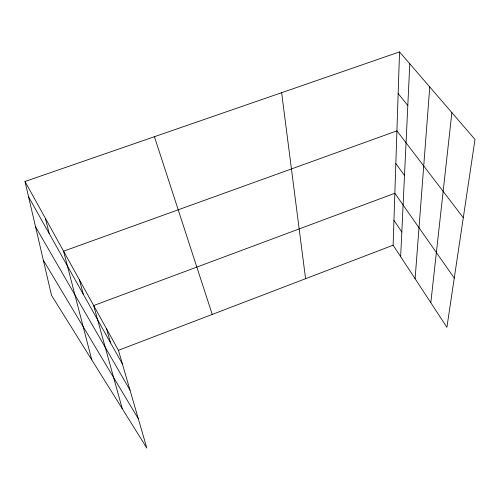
<?xml version="1.0" encoding="UTF-8"?>
<svg xmlns="http://www.w3.org/2000/svg" width="500" height="500" viewBox="0 0 500 500"><rect width="100%" height="100%" fill="white"/><g stroke="black" fill="none" stroke-linecap="round" stroke-linejoin="round"><path stroke-width="0.75" d="M399.538 51.9L475 139.456L446.906 327.287L393.125 245.2L399.538 51.9L25 181.481L51.519 295.363L146.838 448.1L118.444 350.312L25 181.481M400.65 256.681L409.787 63.794M415.106 278.75L429.762 86.969M430.812 302.725L451.875 112.625M118.444 350.312L393.125 245.2M398.156 93.544L407.812 105.5M463.294 217.738L396.919 130.863L63.581 251.188L91.769 359.862M395.831 163.562L404.5 175.438M454.269 278.069L394.85 193.263L93.669 305.55L122.275 408.744M393.95 220.369L401.819 232.006M43.338 260.225L138.306 418.731M35.556 226.825L130.013 390.156M28.569 196.819L122.4 363.931M154.425 136.7L212.237 314.419M106.631 328.963L110.588 342.9M79.394 279.756L83.306 294.306M45.419 218.375L49.162 233.487M281.631 92.694L305.575 278.7"/></g></svg>
